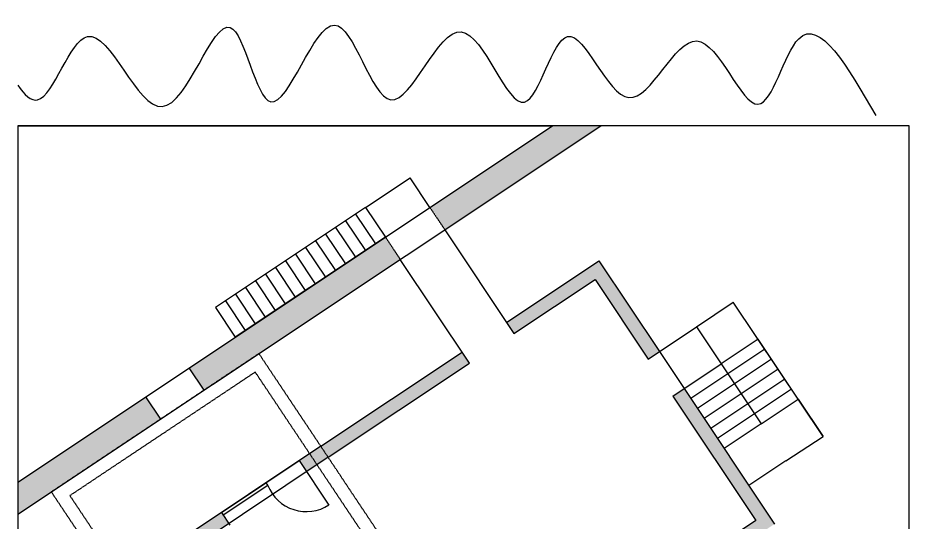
# Model space of a CAD drawing. Header units: inches. Extents: x -422522 to 22891, y -2973 to 414515.
# Drawn here: x -902 to 1098, y 1233 to 2366 of the extents above; entities that cross this region are included whole.
import ezdxf

# ---------------------------------------------------------------- set-up
doc = ezdxf.new("R2010")
doc.units = ezdxf.units.IN
doc.header["$MEASUREMENT"] = 0
for name, pattern in [('ACAD_ISO07W100', [3, 0, -3]), ('DASHEDX2', [1.5, 1, -0.5]), ('DOT2', [0.125, 0, -0.125])]:
    doc.linetypes.add(name, pattern=pattern)
doc.layers.get('0').update_dxf_attribs({"lineweight": 25})
doc.layers.add('PRIMOPIANO', color=151, linetype='Continuous')

msp = doc.modelspace()

# ---------------------------------------------------------------- hatches: boundary and pattern name
h = msp.add_hatch(color=0)
h.dxf.hatch_style = 1
h.paths.add_polyline_path([(-581.6, 1464.8), (-614.9, 1514.7), (-902.2, 1323.2), (-902.2, 1251.1)])
h.paths.add_polyline_path([(-361.2, 1611.8), (-272.6, 1670.8), (-305.5, 1721), (-414.4, 1648.4), (-517.6, 1579.6), (-484.3, 1529.7)])
h.paths.add_polyline_path([(-44.2, 1823.1), (-77.4, 1873), (-305.5, 1721), (-272.6, 1670.8)])
h.paths.add_polyline_path([(405.9, 2123.2), (297.8, 2123.2), (22.4, 1939.6), (55.7, 1889.7)])
h = msp.add_hatch()
h.set_pattern_fill('ANSI31', color=0)
h.paths.add_polyline_path([(-663.5, 1109.8), (-688.4, 1093.1), (-294.6, 502.4), (-269.6, 519)])
h.paths.add_polyline_path([(-428.8, 1230.1), (-441.4, 1249), (-441.4, 1249), (-445.5, 1255.1), (-663.5, 1109.8), (-646.8, 1084.8)])
h.paths.add_polyline_path([(592.8, 1533), (567.8, 1516.3), (753.8, 1237.3), (154.7, 838), (171.3, 813), (795.4, 1229)])
h.paths.add_polyline_path([(171.3, 813), (154.7, 838), (129.7, 821.3), (146.4, 796.4)])
h.paths.add_polyline_path([(146.4, 796.4), (129.7, 821.3), (-286.3, 544), (-269.6, 519)])
h.paths.add_polyline_path([(111.2, 1590.1), (94.5, 1615.1), (-222.5, 1403.8), (-205.9, 1378.8)])
h.paths.add_polyline_path([(-247.5, 1387.1), (-270.8, 1371.6), (-254.1, 1346.6), (-230.8, 1362.2)])
h.paths.add_polyline_path([(-222.5, 1403.8), (-247.5, 1387.1), (-230.8, 1362.2), (-205.9, 1378.8)])
h.paths.add_polyline_path([(393.2, 1778.2), (512.4, 1599.5), (537.3, 1616.2), (401.5, 1819.8), (194.4, 1681.7), (211, 1656.7)])

# ---------------------------------------------------------------- linework, layer by layer
for p, q in [((-902.2, 2123.2), (297.8, 2123.2)), ((-902.2, 2123.2), (-902.2, 1323.2)), ((-902.2, 1323.2), (297.8, 2123.2)), ((-902.2, 1251.1), (405.9, 2123.2)), ((-121.8, 1939.6), (-22, 2006.2)), ((22.4, 1939.6), (-22, 2006.2)), ((-121.8, 1939.6), (-458.8, 1714.9)), ((-121.8, 1939.6), (-77.4, 1873)), ((55.7, 1889.7), (211, 1656.7)), ((-77.4, 1873), (-414.4, 1648.4)), ((111.2, 1590.1), (-44.2, 1823.1)), ((194.4, 1681.7), (401.5, 1819.8)), ((401.5, 1819.8), (537.3, 1616.2)), ((211, 1656.7), (393.2, 1778.2)), ((393.2, 1778.2), (512.4, 1599.5)), ((620.2, 1671.6), (702.9, 1727)), ((904.5, 1425.9), (702.9, 1727)), ((-458.8, 1714.9), (-414.4, 1648.4)), ((-222.5, 1403.8), (94.5, 1615.1)), ((-205.9, 1378.8), (111.2, 1590.1)), ((-484.3, 1529.7), (-517.6, 1579.6)), ((592.8, 1533), (795.4, 1229)), ((-581.6, 1464.8), (-614.9, 1514.7)), ((567.8, 1516.3), (753.8, 1237.3)), ((-222.5, 1403.8), (-688.4, 1093.1)), ((-445.5, 1255.1), (-426.3, 1226.4)), ((753.8, 1237.3), (154.7, 838))]:
    msp.add_line(p, q)
at = {"ltscale": 0.5}
for p, q in [((-144.3, 1924.6), (-166.7, 1909.6)), ((-121.8, 1939.6), (-144.3, 1924.6)), ((-144.3, 1924.6), (-99.9, 1858.1)), ((-166.7, 1909.6), (-189.2, 1894.7)), ((-166.7, 1909.6), (-122.4, 1843.1)), ((-189.2, 1894.7), (-211.7, 1879.7)), ((-189.2, 1894.7), (-144.8, 1828.1)), ((-234.1, 1864.7), (-256.6, 1849.7)), ((-211.7, 1879.7), (-234.1, 1864.7)), ((-234.1, 1864.7), (-189.8, 1798.2)), ((-211.7, 1879.7), (-167.3, 1813.1)), ((-256.6, 1849.7), (-279.1, 1834.8)), ((-256.6, 1849.7), (-212.2, 1783.2)), ((-279.1, 1834.8), (-301.5, 1819.8)), ((-279.1, 1834.8), (-234.7, 1768.2)), ((-324, 1804.8), (-346.5, 1789.8)), ((-301.5, 1819.8), (-324, 1804.8)), ((-324, 1804.8), (-279.6, 1738.2)), ((-301.5, 1819.8), (-257.2, 1753.2)), ((-346.5, 1789.8), (-368.9, 1774.9)), ((-346.5, 1789.8), (-302.1, 1723.3)), ((-368.9, 1774.9), (-391.4, 1759.9)), ((-368.9, 1774.9), (-324.6, 1708.3)), ((-413.9, 1744.9), (-436.3, 1729.9)), ((-391.4, 1759.9), (-413.9, 1744.9)), ((-413.9, 1744.9), (-369.5, 1678.3)), ((-391.4, 1759.9), (-347, 1693.3)), ((-436.3, 1729.9), (-458.8, 1714.9)), ((-436.3, 1729.9), (-392, 1663.4)), ((-458.8, 1714.9), (-414.4, 1648.4)), ((512.4, 1599.5), (620.2, 1671.6)), ((620.2, 1671.6), (675.8, 1588.7)), ((759, 1644.1), (675.8, 1588.6)), ((778.6, 1614.7), (759.2, 1643.9)), ((774, 1621.7), (690.8, 1566.2)), ((537.3, 1616.2), (593, 1533.1)), ((793.6, 1592.3), (778.6, 1614.7)), ((567.8, 1516.3), (675.8, 1588.7)), ((675.8, 1588.7), (690.8, 1566.2)), ((789, 1599.2), (705.8, 1543.7)), ((849, 1509.1), (793.6, 1592.3)), ((690.8, 1566.2), (607.6, 1510.7)), ((690.8, 1566.2), (705.8, 1543.7)), ((804, 1576.7), (720.8, 1521.3)), ((705.8, 1543.7), (622.6, 1488.3)), ((705.8, 1543.7), (720.8, 1521.3)), ((818.9, 1554.3), (735.7, 1498.8)), ((720.8, 1521.3), (637.5, 1465.8)), ((720.7, 1521.3), (735.7, 1498.8)), ((833.9, 1531.8), (750.7, 1476.3)), ((765.5, 1454.1), (848.9, 1509.3)), ((849, 1509.1), (904.5, 1425.9)), ((735.7, 1498.8), (652.5, 1443.3)), ((735.7, 1498.8), (750.7, 1476.3)), ((750.7, 1476.3), (667.5, 1420.9)), ((750.7, 1476.3), (765.7, 1453.9)), ((765.7, 1453.9), (682.5, 1398.4)), ((821.2, 1370.7), (904.5, 1425.9)), ((-205.9, 1378.8), (-646.8, 1084.8)), ((-345.6, 1321.7), (-270.8, 1371.6)), ((-270.8, 1371.6), (-204.2, 1271.7)), ((821.2, 1370.7), (737.9, 1315.2)), ((-445.5, 1255.1), (-345.7, 1321.7)), ((-345.7, 1321.7), (-341.6, 1315.6)), ((-341.6, 1315.6), (-441.4, 1249)), ((-445.5, 1255.1), (-441.4, 1249))]:
    msp.add_line(p, q, dxfattribs=at)
at = {"linetype": 'ACAD_ISO07W100', "ltscale": 30}
for p, q in [((22.4, 1939.6), (55.7, 1889.7)), ((-77.4, 1873), (-44.2, 1823.1))]:
    msp.add_line(p, q, dxfattribs=at)
at = {"linetype": 'ACAD_ISO07W100'}
msp.add_line((22.4, 1939.6), (55.7, 1889.7), dxfattribs=at)
at = {"linetype": 'DOT2', "ltscale": 0.5}
for p, q in [((22.4, 1939.6), (55.7, 1889.7)), ((-77.4, 1873), (-44.2, 1823.1))]:
    msp.add_line(p, q, dxfattribs=at)
msp.add_lwpolyline([(-902.2, 123.2), (1097.8, 123.2), (1097.8, 2123.2), (-902.2, 2123.2)], close=True)
at = {"linetype": 'DASHEDX2'}
for points in [[(-361.2, 1611.8), (-827.1, 1301.1), (-72.7, 169.5), (393.2, 480.2)], [(-369.5, 1570.2), (-785.5, 1292.8), (-64.4, 211.2), (351.6, 488.5)]]:
    msp.add_lwpolyline(points, close=True, dxfattribs=at)
at = {"ltscale": 0.5}
msp.add_arc((-254.8, 1350.3), 93.4, 201.7842, 302.8225, dxfattribs=at)
at = {"layer": 'PRIMOPIANO', "ltscale": 0.5}
msp.add_open_spline([(-902.2, 2214.5), (-887.3, 2192.1), (-834.7, 2142), (-742.1, 2472), (-574, 1985.4), (-422.3, 2512.4), (-341, 2012.9), (-187.3, 2520.7), (-71.7, 2018.7), (93.4, 2497.8), (235.5, 2029.1), (326.3, 2459.5), (469, 2048.5), (622.1, 2452.1), (763.4, 2045.4), (851.9, 2443.5), (959.7, 2255.8), (1022.8, 2146)], degree=3, knots=[792.157331, 792.157331, 792.157331, 792.157331, 863.319149, 1044.248144, 1274.320552, 1508.548645, 1698.829205, 1922.270166, 2132.623589, 2351.831838, 2564.089753, 2740.238526, 2934.263763, 3132.707712, 3330.356491, 3503.770646, 3748.09867, 3748.09867, 3748.09867, 3748.09867], dxfattribs=at)

doc.saveas('drawing.dxf')
